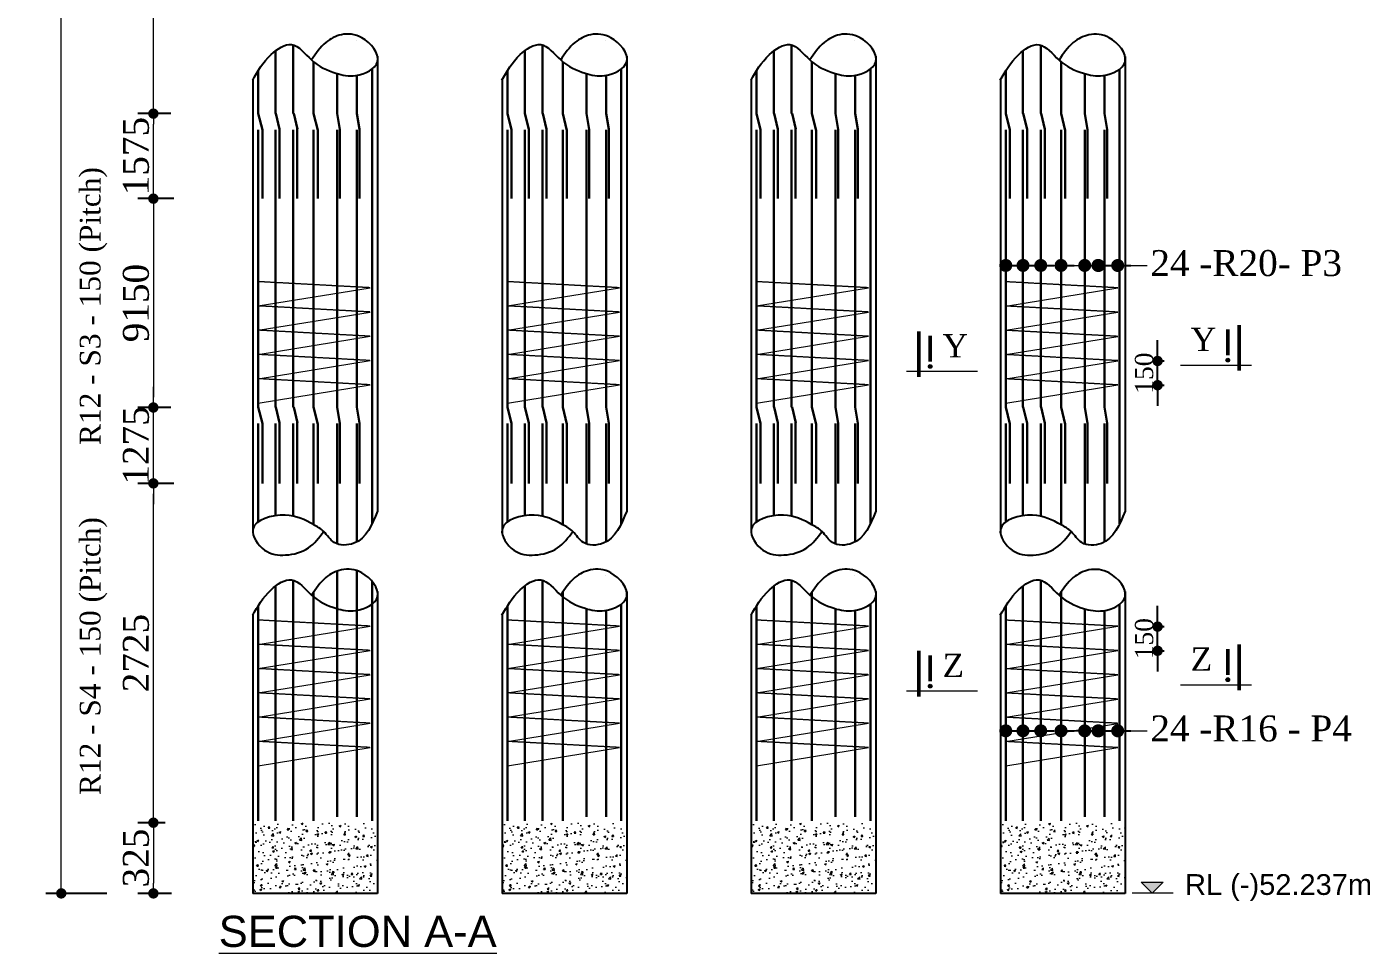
# Model space of a CAD drawing. Header units: millimetres. Extents: x -452357 to 35267, y 81803 to 461763.
# Drawn here: x -189205 to -176266, y 271038 to 279962 of the extents above; entities that cross this region are included whole.
import ezdxf

# ---------------------------------------------------------------- set-up
doc = ezdxf.new("R2010")
doc.units = ezdxf.units.MM
doc.header["$PDMODE"] = 2
doc.linetypes.add('DASHEDX2', pattern=[38.1, 25.4, -12.7])
doc.layers.get('Defpoints').update_dxf_attribs({"lineweight": 13})
for name, color, linetype, lineweight in [('Binder', 136, 'Continuous', 15), ('dim', 96, 'Continuous', 25), ('Dimision', 96, 'Continuous', 18), ('hatch', 65, 'Continuous', 15), ('Reinf.', 12, 'Continuous', 30), ('Text', 7, 'Continuous', 15)]:
    doc.layers.add(name, color=color, linetype=linetype, lineweight=lineweight)
doc.layers.add('Pire Line', color=11, linetype='Continuous')
doc.styles.add('ROMANS', font='arial.ttf', dxfattribs={"height": 200})
doc.styles.get("Standard").update_dxf_attribs({"font": 'times.ttf'})
doc.dimstyles.new('ISO-25', dxfattribs={"dimtxt": 175, "dimasz": 100, "dimexe": 65, "dimexo": 115.625, "dimgap": 40, "dimtad": 1, "dimtoh": 1, "dimdec": 0, "dimtxsty": 'Standard', "dimblk": 'DOT', "dimcen": 300, "dimclrd": 256, "dimclre": 256, "dimclrt": 256, "dimadec": 0, "dimazin": 0, "dimtfac": 1, "dimtdec": 0, "dimtix": 1, "dimtmove": 0, "dimatfit": 3, "dimldrblk": 'DOT', "dimfxl": 75, "dimlwd": -1, "dimarcsym": 0})

# ---------------------------------------------------------------- blocks, each defined once
blk = doc.blocks.new('_Dot')
at = {"color": 0, "linetype": 'ByBlock', "lineweight": -2}
blk.add_line((-0.5, 0), (-1, 0), dxfattribs=at)
at = {"color": 0, "linetype": 'ByBlock', "const_width": 0.5}
blk.add_lwpolyline([(-0.25, 0, 1), (0.25, 0, 1)], format="xyb", close=True, dxfattribs=at)
blk = doc.blocks.new('*D361')
at = {"layer": 'Defpoints', "color": 0, "ltscale": 3, "transparency": 16777216}
for p in [(-187986, 282753), (-187673, 282753), (-187703, 279126)]:
    blk.add_point(p, dxfattribs=at)
at = {"layer": 'Dimision', "color": 1, "lineweight": -2, "ltscale": 3, "transparency": 16777216}
for p, q in [((-187788, 282753), (-188136, 282753)), ((-187819, 279126), (-188136, 279126))]:
    blk.add_line(p, q, dxfattribs=at)
at = {"layer": 'Dimision', "ltscale": 3, "transparency": 16777216}
blk.add_line((-187986, 279226), (-187986, 282653), dxfattribs=at)
at = {"layer": 'Dimision', "ltscale": 3, "transparency": 16777216, "xscale": 100, "yscale": 100, "zscale": 100}
for p, rotation in [((-187986, 282753), 90), ((-187986, 279126), 270)]:
    blk.add_blockref('_Dot', p, dxfattribs=dict(at, rotation=rotation))
at = {"layer": 'Dimision', "ltscale": 3, "transparency": 16777216, "insert": (-188153, 280940), "char_height": 250, "attachment_point": 5, "rotation": 90}
blk.add_mtext('8850', dxfattribs=at)
blk = doc.blocks.new('*D347')
at = {"layer": 'Defpoints', "color": 0, "ltscale": 3, "transparency": 16777216}
for p in [(-187757, 272295), (-187986, 271614), (-187696, 271614)]:
    blk.add_point(p, dxfattribs=at)
at = {"layer": 'Dimision', "color": 1, "lineweight": -2, "ltscale": 3, "transparency": 16777216}
for p, q in [((-187872, 272295), (-188136, 272295)), ((-187812, 271614), (-188136, 271614))]:
    blk.add_line(p, q, dxfattribs=at)
at = {"layer": 'Dimision', "ltscale": 3, "transparency": 16777216}
blk.add_line((-187986, 272195), (-187986, 271714), dxfattribs=at)
at = {"layer": 'Dimision', "ltscale": 3, "transparency": 16777216, "xscale": 100, "yscale": 100, "zscale": 100}
for p, rotation in [((-187986, 272295), 90), ((-187986, 271614), 270)]:
    blk.add_blockref('_Dot', p, dxfattribs=dict(at, rotation=rotation))
at = {"layer": 'Dimision', "ltscale": 3, "transparency": 16777216, "insert": (-188153, 271954), "char_height": 250, "attachment_point": 5, "rotation": 90}
blk.add_mtext('325', dxfattribs=at)
blk = doc.blocks.new('*D348')
at = {"layer": 'Defpoints', "color": 0, "ltscale": 3, "transparency": 16777216}
for p in [(-188873, 301289), (-188486, 301289), (-188319, 271614)]:
    blk.add_point(p, dxfattribs=at)
at = {"layer": 'Dimision', "color": 1, "lineweight": -2, "ltscale": 3, "transparency": 16777216}
for p, q in [((-188602, 301289), (-189023, 301289)), ((-188435, 271614), (-189023, 271614))]:
    blk.add_line(p, q, dxfattribs=at)
at = {"layer": 'Dimision', "ltscale": 3, "transparency": 16777216}
blk.add_line((-188873, 271714), (-188873, 301189), dxfattribs=at)
at = {"layer": 'Dimision', "ltscale": 3, "transparency": 16777216, "xscale": 100, "yscale": 100, "zscale": 100}
for p, rotation in [((-188873, 301289), 90), ((-188873, 271614), 270)]:
    blk.add_blockref('_Dot', p, dxfattribs=dict(at, rotation=rotation))
at = {"layer": 'Dimision', "ltscale": 3, "transparency": 16777216, "insert": (-189040, 286451), "char_height": 250, "attachment_point": 5, "rotation": 90}
blk.add_mtext('56450', dxfattribs=at)
blk = doc.blocks.new('*D349')
at = {"layer": 'Defpoints', "color": 0, "ltscale": 3, "transparency": 16777216}
for p in [(-187986, 279126), (-187703, 279126), (-187673, 278307)]:
    blk.add_point(p, dxfattribs=at)
at = {"layer": 'Dimision', "color": 1, "lineweight": -2, "ltscale": 3, "transparency": 16777216}
for p, q in [((-187819, 279126), (-188136, 279126)), ((-187788, 278307), (-188136, 278307))]:
    blk.add_line(p, q, dxfattribs=at)
at = {"layer": 'Dimision', "ltscale": 3, "transparency": 16777216}
blk.add_line((-187986, 278407), (-187986, 279026), dxfattribs=at)
at = {"layer": 'Dimision', "ltscale": 3, "transparency": 16777216, "xscale": 100, "yscale": 100, "zscale": 100}
for p, rotation in [((-187986, 279126), 90), ((-187986, 278307), 270)]:
    blk.add_blockref('_Dot', p, dxfattribs=dict(at, rotation=rotation))
at = {"layer": 'Dimision', "ltscale": 3, "transparency": 16777216, "insert": (-188153, 278717), "char_height": 250, "attachment_point": 5, "rotation": 90}
blk.add_mtext('1575', dxfattribs=at)
blk = doc.blocks.new('*D364')
at = {"layer": 'Defpoints', "color": 0, "ltscale": 3, "transparency": 16777216}
for p in [(-187703, 278307), (-187986, 276295), (-187703, 276295)]:
    blk.add_point(p, dxfattribs=at)
at = {"layer": 'Dimision', "color": 1, "lineweight": -2, "ltscale": 3, "transparency": 16777216}
for p, q in [((-187819, 278307), (-188136, 278307)), ((-187819, 276295), (-188136, 276295))]:
    blk.add_line(p, q, dxfattribs=at)
at = {"layer": 'Dimision', "ltscale": 3, "transparency": 16777216}
blk.add_line((-187986, 278207), (-187986, 276395), dxfattribs=at)
at = {"layer": 'Dimision', "ltscale": 3, "transparency": 16777216, "xscale": 100, "yscale": 100, "zscale": 100}
for p, rotation in [((-187986, 278307), 90), ((-187986, 276295), 270)]:
    blk.add_blockref('_Dot', p, dxfattribs=dict(at, rotation=rotation))
at = {"layer": 'Dimision', "ltscale": 3, "transparency": 16777216, "insert": (-188153, 277301), "char_height": 250, "attachment_point": 5, "rotation": 90}
blk.add_mtext('9150', dxfattribs=at)
blk = doc.blocks.new('*D391')
at = {"layer": 'Defpoints', "color": 0, "ltscale": 3, "transparency": 16777216}
for p in [(-187986, 276295), (-187703, 276295), (-187673, 275564)]:
    blk.add_point(p, dxfattribs=at)
at = {"layer": 'Dimision', "ltscale": 3, "transparency": 16777216}
for p, q in [((-187986, 276395), (-187986, 276495)), ((-187986, 275564), (-187986, 276295)), ((-187986, 275464), (-187986, 275364))]:
    blk.add_line(p, q, dxfattribs=at)
at = {"layer": 'Dimision', "color": 1, "lineweight": -2, "ltscale": 3, "transparency": 16777216}
for p, q in [((-187819, 276295), (-188136, 276295)), ((-187788, 275564), (-188136, 275564))]:
    blk.add_line(p, q, dxfattribs=at)
at = {"layer": 'Dimision', "ltscale": 3, "transparency": 16777216, "xscale": 100, "yscale": 100, "zscale": 100}
for p, rotation in [((-187986, 276295), 270), ((-187986, 275564), 90)]:
    blk.add_blockref('_Dot', p, dxfattribs=dict(at, rotation=rotation))
at = {"layer": 'Dimision', "ltscale": 3, "transparency": 16777216, "insert": (-188153, 275929), "char_height": 250, "attachment_point": 5, "rotation": 90}
blk.add_mtext('1275', dxfattribs=at)
blk = doc.blocks.new('*D392')
at = {"layer": 'Defpoints', "color": 0, "ltscale": 3, "transparency": 16777216}
for p in [(-187986, 275564), (-187703, 275564), (-187757, 272295)]:
    blk.add_point(p, dxfattribs=at)
at = {"layer": 'Dimision', "color": 1, "lineweight": -2, "ltscale": 3, "transparency": 16777216}
for p, q in [((-187819, 275564), (-188136, 275564)), ((-187872, 272295), (-188136, 272295))]:
    blk.add_line(p, q, dxfattribs=at)
at = {"layer": 'Dimision', "ltscale": 3, "transparency": 16777216}
blk.add_line((-187986, 272395), (-187986, 275464), dxfattribs=at)
at = {"layer": 'Dimision', "ltscale": 3, "transparency": 16777216, "xscale": 100, "yscale": 100, "zscale": 100}
for p, rotation in [((-187986, 275564), 90), ((-187986, 272295), 270)]:
    blk.add_blockref('_Dot', p, dxfattribs=dict(at, rotation=rotation))
at = {"layer": 'Dimision', "ltscale": 3, "transparency": 16777216, "insert": (-188153, 273929), "char_height": 250, "attachment_point": 5, "rotation": 90}
blk.add_mtext('2725', dxfattribs=at)
blk = doc.blocks.new('*D335')
at = {"layer": 'Defpoints', "color": 0, "ltscale": 3, "transparency": 16777216}
for p in [(-178722, 276743), (-178313, 276743), (-178736, 276510)]:
    blk.add_point(p, dxfattribs=at)
at = {"layer": 'Pire Line', "linetype": 'Continuous', "ltscale": 3, "transparency": 16777216}
for p, q in [((-178313, 276843), (-178313, 276943)), ((-178313, 276510), (-178313, 276743)), ((-178313, 276410), (-178313, 276310))]:
    blk.add_line(p, q, dxfattribs=at)
at = {"layer": 'Pire Line', "linetype": 'Continuous', "lineweight": -2, "ltscale": 3, "transparency": 16777216}
for p, q in [((-178348, 276743), (-178248, 276743)), ((-178348, 276510), (-178248, 276510))]:
    blk.add_line(p, q, dxfattribs=at)
at = {"layer": 'Pire Line', "ltscale": 3, "transparency": 16777216, "xscale": 100, "yscale": 100, "zscale": 100}
for p, rotation in [((-178313, 276743), 270), ((-178313, 276510), 90)]:
    blk.add_blockref('_Dot', p, dxfattribs=dict(at, rotation=rotation))
at = {"layer": 'Pire Line', "ltscale": 3, "transparency": 16777216, "insert": (-178442, 276626), "char_height": 175, "attachment_point": 5, "rotation": 90}
blk.add_mtext('150', dxfattribs=at)
blk = doc.blocks.new('*D336')
at = {"layer": 'Defpoints', "color": 0, "ltscale": 3, "transparency": 16777216}
for p in [(-178722, 274184), (-178313, 274184), (-178736, 273951)]:
    blk.add_point(p, dxfattribs=at)
at = {"layer": 'Pire Line', "linetype": 'Continuous', "ltscale": 3, "transparency": 16777216}
for p, q in [((-178313, 274284), (-178313, 274384)), ((-178313, 273951), (-178313, 274184)), ((-178313, 273851), (-178313, 273751))]:
    blk.add_line(p, q, dxfattribs=at)
at = {"layer": 'Pire Line', "linetype": 'Continuous', "lineweight": -2, "ltscale": 3, "transparency": 16777216}
for p, q in [((-178348, 274184), (-178248, 274184)), ((-178348, 273951), (-178248, 273951))]:
    blk.add_line(p, q, dxfattribs=at)
at = {"layer": 'Pire Line', "ltscale": 3, "transparency": 16777216, "xscale": 100, "yscale": 100, "zscale": 100}
for p, rotation in [((-178313, 274184), 270), ((-178313, 273951), 90)]:
    blk.add_blockref('_Dot', p, dxfattribs=dict(at, rotation=rotation))
at = {"layer": 'Pire Line', "ltscale": 3, "transparency": 16777216, "insert": (-178442, 274068), "char_height": 175, "attachment_point": 5, "rotation": 90}
blk.add_mtext('150', dxfattribs=at)

msp = doc.modelspace()

# ---------------------------------------------------------------- hatches: boundary and pattern name
at = {"layer": 'Dimision', "ltscale": 5}
msp.add_hatch(color=256, dxfattribs=at).paths.add_polyline_path([(-178470.8, 271722), (-178258.6, 271722), (-178364.7, 271615.9)])
at = {"layer": 'hatch', "ltscale": 30}
h = msp.add_hatch(dxfattribs=at)
h.set_pattern_fill('AR-CONC', color=256, style=0)
h.set_pattern_definition([(50, (115809.95, 178277.96), (182.18467, -15.939086), [19.05, -209.55]), (355, (115809.95, 178277.96), (-35.24283, 191.05664), [15.24, -167.64]), (100.451, (115825.13, 178276.63), (146.9425, 175.11669), [16.19, -178.09]), (46.1842, (115809.95, 178328.76), (271.07904, -42.04233), [28.575, -314.325]), (96.6356, (115832.54, 178325.26), (237.40423, 247.42556), [24.285, -267.135]), (351.184, (115809.95, 178328.76), (237.4046, 247.42512), [22.86, -251.46]), (21, (115835.35, 178316.06), (151.61488, -102.26552), [19.05, -209.55]), (326, (115835.35, 178316.06), (61.80203, 184.18797), [15.24, -167.64]), (71.4514, (115847.99, 178307.54), (213.41649, 81.92286), [16.19, -178.09]), (37.5, (115809.95, 178277.96), (3.088603, 84.555039), [0, -165.608, 0, -170.18, 0, -168.275]), (7.5, (115809.95, 178277.96), (66.819663, 100.180575), [0, -97.028, 0, -161.798, 0, -64.135]), (327.5, (115753.31, 178277.96), (135.590595, -5.728744), [0, -63.5, 0, -198.12, 0, -262.89]), (317.5, (115727.91, 178277.96), (148.12918, 25.42649), [0, -82.55, 0, -131.572, 0, -186.69])])
h.paths.add_polyline_path([(-185826.7, 272294.7), (-187026.7, 272294.7), (-187026.7, 271613.9), (-185826.7, 271613.9)])
h = msp.add_hatch(dxfattribs=at)
h.set_pattern_fill('AR-CONC', color=256, style=0)
h.set_pattern_definition([(50, (118209.9, 178277.84), (182.18467, -15.939086), [19.05, -209.55]), (355, (118209.9, 178277.84), (-35.24283, 191.05664), [15.24, -167.64]), (100.451, (118225.08, 178276.51), (146.9425, 175.11669), [16.19, -178.09]), (46.1842, (118209.9, 178328.64), (271.07904, -42.04233), [28.575, -314.325]), (96.6356, (118232.49, 178325.14), (237.40423, 247.42556), [24.285, -267.135]), (351.184, (118209.9, 178328.64), (237.4046, 247.42512), [22.86, -251.46]), (21, (118235.3, 178315.94), (151.61488, -102.26552), [19.05, -209.55]), (326, (118235.3, 178315.94), (61.80203, 184.18797), [15.24, -167.64]), (71.4514, (118247.93, 178307.42), (213.41649, 81.92286), [16.19, -178.09]), (37.5, (118209.896, 178277.84), (3.088603, 84.555039), [0, -165.608, 0, -170.18, 0, -168.275]), (7.5, (118209.9, 178277.84), (66.819663, 100.180575), [0, -97.028, 0, -161.798, 0, -64.135]), (327.5, (118153.254, 178277.84), (135.590595, -5.728744), [0, -63.5, 0, -198.12, 0, -262.89]), (317.5, (118127.85, 178277.84), (148.12918, 25.42649), [0, -82.55, 0, -131.572, 0, -186.69])])
h.paths.add_polyline_path([(-183426.8, 272294.5), (-184626.8, 272294.5), (-184626.8, 271613.8), (-183426.8, 271613.8)])
h = msp.add_hatch(dxfattribs=at)
h.set_pattern_fill('AR-CONC', color=256, style=0)
h.set_pattern_definition([(50, (120609.9, 178277.84), (182.18467, -15.939086), [19.05, -209.55]), (355, (120609.9, 178277.84), (-35.24283, 191.05664), [15.24, -167.64]), (100.451, (120625.08, 178276.51), (146.9425, 175.11669), [16.19, -178.09]), (46.1842, (120609.9, 178328.64), (271.07904, -42.04233), [28.575, -314.325]), (96.6356, (120632.49, 178325.14), (237.40423, 247.42556), [24.285, -267.135]), (351.184, (120609.9, 178328.64), (237.4046, 247.42512), [22.86, -251.46]), (21, (120635.3, 178315.94), (151.61488, -102.26552), [19.05, -209.55]), (326, (120635.3, 178315.94), (61.80203, 184.18797), [15.24, -167.64]), (71.4514, (120647.93, 178307.42), (213.41649, 81.92286), [16.19, -178.09]), (37.5, (120609.896, 178277.84), (3.088603, 84.555039), [0, -165.608, 0, -170.18, 0, -168.275]), (7.5, (120609.9, 178277.84), (66.819663, 100.180575), [0, -97.028, 0, -161.798, 0, -64.135]), (327.5, (120553.254, 178277.84), (135.590595, -5.728744), [0, -63.5, 0, -198.12, 0, -262.89]), (317.5, (120527.85, 178277.84), (148.12918, 25.42649), [0, -82.55, 0, -131.572, 0, -186.69])])
h.paths.add_polyline_path([(-181026.8, 272294.5), (-182226.8, 272294.5), (-182226.8, 271613.8), (-181026.8, 271613.8)])
h = msp.add_hatch(dxfattribs=at)
h.set_pattern_fill('AR-CONC', color=256, style=0)
h.set_pattern_definition([(50, (123009.95, 178276.88), (182.18467, -15.939086), [19.05, -209.55]), (355, (123009.95, 178276.88), (-35.24283, 191.05664), [15.24, -167.64]), (100.451, (123025.13, 178275.55), (146.9425, 175.11669), [16.19, -178.09]), (46.1842, (123009.95, 178327.68), (271.07904, -42.04233), [28.575, -314.325]), (96.6356, (123032.54, 178324.17), (237.40423, 247.42556), [24.285, -267.135]), (351.184, (123009.95, 178327.68), (237.4046, 247.42512), [22.86, -251.46]), (21, (123035.35, 178314.98), (151.61488, -102.26552), [19.05, -209.55]), (326, (123035.35, 178314.98), (61.80203, 184.18797), [15.24, -167.64]), (71.4514, (123047.99, 178306.45), (213.41649, 81.92286), [16.19, -178.09]), (37.5, (123009.95, 178276.88), (3.088603, 84.555039), [0, -165.608, 0, -170.18, 0, -168.275]), (7.5, (123009.95, 178276.88), (66.819663, 100.180575), [0, -97.028, 0, -161.798, 0, -64.135]), (327.5, (122953.31, 178276.88), (135.590595, -5.728744), [0, -63.5, 0, -198.12, 0, -262.89]), (317.5, (122927.91, 178276.88), (148.12918, 25.42649), [0, -82.55, 0, -131.572, 0, -186.69])])
h.paths.add_polyline_path([(-178626.7, 272293.6), (-179826.7, 272293.6), (-179826.7, 271612.8), (-178626.7, 271612.8)])
at = {"layer": 'Text'}
for points in [[(-177637.1, 276769.9, -1), (-177637.1, 276734, -1)], [(-180503.1, 276708.5, 1), (-180503.1, 276672.7, 1)], [(-177637.1, 273690.6, -1), (-177637.1, 273654.8, -1)], [(-180503.1, 273629.3, 1), (-180503.1, 273593.4, 1)]]:
    msp.add_hatch(color=256, dxfattribs=at).paths.add_polyline_path(points)

# ---------------------------------------------------------------- linework, layer by layer
at = {"layer": 'Binder', "linetype": 'DASHEDX2', "ltscale": 0.007}
for p, q in [((-185896.3, 277448.6), (-186975.2, 277507.2)), ((-183496.4, 277448.4), (-184575.2, 277507.1)), ((-181096.4, 277448.4), (-182175.2, 277507.1)), ((-178696.3, 277447.5), (-179775.2, 277506.1)), ((-185896.3, 277214.8), (-186975.2, 277273.4)), ((-183496.4, 277214.6), (-184575.2, 277273.3)), ((-181096.4, 277214.6), (-182175.2, 277273.3)), ((-178696.3, 277213.7), (-179775.2, 277272.3)), ((-185896.3, 276980.9), (-186975.2, 277039.6)), ((-183496.4, 276980.8), (-184575.2, 277039.5)), ((-181096.4, 276980.8), (-182175.2, 277039.5)), ((-178696.3, 276979.9), (-179775.2, 277038.5)), ((-185896.3, 276747.1), (-186975.2, 276805.8)), ((-183496.4, 276747), (-184575.2, 276805.7)), ((-181096.4, 276747), (-182175.2, 276805.7)), ((-178696.3, 276746.1), (-179775.2, 276804.7)), ((-185896.3, 276513.3), (-186975.2, 276572)), ((-183496.4, 276513.2), (-184575.2, 276571.9)), ((-181096.4, 276513.2), (-182175.2, 276571.9)), ((-178696.3, 276512.2), (-179775.2, 276570.9)), ((-185896.3, 274188.4), (-186975.2, 274247)), ((-183496.4, 274188.3), (-184575.2, 274246.9)), ((-181096.4, 274188.3), (-182175.2, 274246.9)), ((-178696.3, 274187.3), (-179775.2, 274246)), ((-185896.3, 273954.6), (-186975.2, 274013.2)), ((-183496.4, 273954.4), (-184575.2, 274013.1)), ((-181096.4, 273954.4), (-182175.2, 274013.1)), ((-178696.3, 273953.5), (-179775.2, 274012.2)), ((-185896.3, 273720.8), (-186975.2, 273779.4)), ((-183496.4, 273720.6), (-184575.2, 273779.3)), ((-181096.4, 273720.6), (-182175.2, 273779.3)), ((-178696.3, 273719.7), (-179775.2, 273778.3)), ((-185896.3, 273487), (-186975.2, 273545.6)), ((-183496.4, 273486.8), (-184575.2, 273545.5)), ((-181096.4, 273486.8), (-182175.2, 273545.5)), ((-178696.3, 273485.9), (-179775.2, 273544.5)), ((-185896.3, 273253.1), (-186975.2, 273311.8)), ((-183496.4, 273253), (-184575.2, 273311.7)), ((-181096.4, 273253), (-182175.2, 273311.7)), ((-178696.3, 273252.1), (-179775.2, 273310.7)), ((-185896.3, 273019.3), (-186975.2, 273078)), ((-183496.4, 273019.2), (-184575.2, 273077.9)), ((-181096.4, 273019.2), (-182175.2, 273077.9)), ((-178696.3, 273018.3), (-179775.2, 273076.9))]:
    msp.add_line(p, q, dxfattribs=at)
at = {"layer": 'Binder', "ltscale": 5}
for p, q in [((-186975.2, 277273.4), (-185896.3, 277448.6)), ((-184575.2, 277273.3), (-183496.4, 277448.4)), ((-182175.2, 277273.3), (-181096.4, 277448.4)), ((-179775.2, 277272.3), (-178696.3, 277447.5)), ((-186975.2, 277039.6), (-185896.3, 277214.8)), ((-184575.2, 277039.5), (-183496.4, 277214.6)), ((-182175.2, 277039.5), (-181096.4, 277214.6)), ((-179775.2, 277038.5), (-178696.3, 277213.7)), ((-186975.2, 276805.8), (-185896.3, 276980.9)), ((-184575.2, 276805.7), (-183496.4, 276980.8)), ((-182175.2, 276805.7), (-181096.4, 276980.8)), ((-179775.2, 276804.7), (-178696.3, 276979.9)), ((-186975.2, 276572), (-185896.3, 276747.1)), ((-184575.2, 276571.9), (-183496.4, 276747)), ((-182175.2, 276571.9), (-181096.4, 276747)), ((-179775.2, 276570.9), (-178696.3, 276746.1)), ((-186975.2, 276338.2), (-185896.3, 276513.3)), ((-184575.2, 276338.1), (-183496.4, 276513.2)), ((-182175.2, 276338.1), (-181096.4, 276513.2)), ((-179775.2, 276337.1), (-178696.3, 276512.2)), ((-186975.2, 274013.2), (-185896.3, 274188.4)), ((-184575.2, 274013.1), (-183496.4, 274188.3)), ((-182175.2, 274013.1), (-181096.4, 274188.3)), ((-179775.2, 274012.2), (-178696.3, 274187.3)), ((-186975.2, 273779.4), (-185896.3, 273954.6)), ((-184575.2, 273779.3), (-183496.4, 273954.4)), ((-182175.2, 273779.3), (-181096.4, 273954.4)), ((-179775.2, 273778.3), (-178696.3, 273953.5)), ((-186975.2, 273545.6), (-185896.3, 273720.8)), ((-184575.2, 273545.5), (-183496.4, 273720.6)), ((-182175.2, 273545.5), (-181096.4, 273720.6)), ((-179775.2, 273544.5), (-178696.3, 273719.7)), ((-186975.2, 273311.8), (-185896.3, 273487)), ((-184575.2, 273311.7), (-183496.4, 273486.8)), ((-182175.2, 273311.7), (-181096.4, 273486.8)), ((-179775.2, 273310.7), (-178696.3, 273485.9)), ((-186975.2, 273078), (-185896.3, 273253.1)), ((-184575.2, 273077.9), (-183496.4, 273253)), ((-182175.2, 273077.9), (-181096.4, 273253)), ((-179775.2, 273076.9), (-178696.3, 273252.1)), ((-186975.2, 272844.2), (-185896.3, 273019.3)), ((-184575.2, 272844.1), (-183496.4, 273019.2)), ((-182175.2, 272844.1), (-181096.4, 273019.2)), ((-179775.2, 272843.1), (-178696.3, 273018.3))]:
    msp.add_line(p, q, dxfattribs=at)
at = {"layer": 'dim', "ltscale": 30}
for points in [[(-187028.8, 279449.7), (-186852.4, 279694.5), (-186654.7, 279791.1), (-186462.5, 279643), (-186226.9, 279515.8), (-186036.3, 279493.7), (-185826.7, 279626.6), (-185979.1, 279857.5), (-186174.9, 279886.1), (-186324.6, 279812.2), (-186462.5, 279643)], [(-184628.8, 279449.6), (-184452.4, 279694.3), (-184254.8, 279790.9), (-184062.5, 279642.8), (-183827, 279515.7), (-183636.3, 279493.6), (-183426.8, 279626.5), (-183579.1, 279857.3), (-183775, 279885.9), (-183924.7, 279812), (-184062.5, 279642.8)], [(-182228.8, 279449.6), (-182052.4, 279694.3), (-181854.8, 279790.9), (-181662.5, 279642.8), (-181427, 279515.7), (-181236.3, 279493.6), (-181026.8, 279626.5), (-181179.1, 279857.3), (-181375, 279885.9), (-181524.7, 279812), (-181662.5, 279642.8)], [(-179828.8, 279448.6), (-179652.4, 279693.4), (-179454.7, 279790), (-179262.5, 279641.9), (-179026.9, 279514.7), (-178836.3, 279492.6), (-178626.7, 279625.6), (-178779.1, 279856.4), (-178974.9, 279885), (-179124.6, 279811.1), (-179262.5, 279641.9)], [(-185826.7, 275296.7), (-186054.3, 274986.9), (-186244.2, 274994.3), (-186345.4, 275100.3), (-186442.8, 275166.2), (-186717, 275257.9), (-187026.7, 275120.6), (-186914.6, 274921.9), (-186711.7, 274874.1), (-186492.7, 274942.8), (-186345.4, 275100.3)], [(-183426.8, 275296.6), (-183654.4, 274986.7), (-183844.3, 274994.2), (-183945.4, 275100.1), (-184042.8, 275166), (-184317, 275257.8), (-184626.8, 275120.5), (-184514.6, 274921.7), (-184311.8, 274874), (-184092.7, 274942.7), (-183945.4, 275100.1)], [(-181026.8, 275296.6), (-181254.4, 274986.7), (-181444.3, 274994.2), (-181545.4, 275100.1), (-181642.8, 275166), (-181917, 275257.8), (-182226.8, 275120.5), (-182114.6, 274921.7), (-181911.8, 274874), (-181692.7, 274942.7), (-181545.4, 275100.1)], [(-178626.7, 275295.6), (-178854.3, 274985.8), (-179044.2, 274993.2), (-179145.4, 275099.2), (-179242.8, 275165.1), (-179517, 275256.8), (-179826.7, 275119.5), (-179714.6, 274920.8), (-179511.7, 274873), (-179292.7, 274941.7), (-179145.4, 275099.2)], [(-187028.8, 274294.2), (-186852.4, 274539), (-186654.7, 274635.6), (-186462.5, 274487.5), (-186226.9, 274360.4), (-186036.3, 274338.3), (-185826.7, 274471.2), (-185979.1, 274702), (-186174.9, 274730.6), (-186324.6, 274656.7), (-186462.5, 274487.5)], [(-184628.8, 274294.1), (-184452.4, 274538.9), (-184254.8, 274635.5), (-184062.5, 274487.4), (-183827, 274360.3), (-183636.3, 274338.1), (-183426.8, 274471.1), (-183579.1, 274701.9), (-183775, 274730.5), (-183924.7, 274656.6), (-184062.5, 274487.4)], [(-182228.8, 274294.1), (-182052.4, 274538.9), (-181854.8, 274635.5), (-181662.5, 274487.4), (-181427, 274360.3), (-181236.3, 274338.1), (-181026.8, 274471.1), (-181179.1, 274701.9), (-181375, 274730.5), (-181524.7, 274656.6), (-181662.5, 274487.4)], [(-179828.8, 274293.2), (-179652.4, 274537.9), (-179454.7, 274634.6), (-179262.5, 274486.5), (-179026.9, 274359.3), (-178836.3, 274337.2), (-178626.7, 274470.1), (-178779.1, 274701), (-178974.9, 274729.5), (-179124.6, 274655.6), (-179262.5, 274486.5)]]:
    msp.add_spline(points, degree=3, dxfattribs=at)
at = {"layer": 'Dimision', "ltscale": 5}
for p, q in [((-186031.8, 279834.2), (-186031.8, 279834.2)), ((-186031.8, 279834.2), (-186031.8, 279834.2)), ((-183631.8, 279834.1), (-183631.8, 279834.1)), ((-183631.8, 279834.1), (-183631.8, 279834.1)), ((-181231.8, 279834.1), (-181231.8, 279834.1)), ((-181231.8, 279834.1), (-181231.8, 279834.1)), ((-186031.8, 274678.7), (-186031.8, 274678.7)), ((-186031.8, 274678.7), (-186031.8, 274678.7)), ((-183631.8, 274678.6), (-183631.8, 274678.6)), ((-183631.8, 274678.6), (-183631.8, 274678.6)), ((-181231.8, 274678.6), (-181231.8, 274678.6)), ((-181231.8, 274678.6), (-181231.8, 274678.6)), ((-178161.5, 271615.9), (-178558.4, 271615.9))]:
    msp.add_line(p, q, dxfattribs=at)
msp.add_lwpolyline([(-178470.8, 271722), (-178258.6, 271722), (-178364.7, 271615.9)], close=True, dxfattribs=at)
at = {"layer": 'Pire Line', "ltscale": 3}
for p, q in [((-185826.7, 279679), (-185826.7, 275296.7)), ((-183426.8, 279678.8), (-183426.8, 275296.6)), ((-181026.8, 279678.8), (-181026.8, 275296.6)), ((-178626.7, 279677.9), (-178626.7, 275295.6)), ((-187026.7, 279453.2), (-187026.7, 275084.8)), ((-184626.8, 279453.1), (-184626.8, 275084.7)), ((-182226.8, 279453.1), (-182226.8, 275084.7)), ((-179826.7, 279452.1), (-179826.7, 275083.7)), ((-185826.7, 274523.5), (-185826.7, 271613.9)), ((-183426.8, 274523.4), (-183426.8, 271613.8)), ((-181026.8, 274523.4), (-181026.8, 271613.8)), ((-178626.7, 274522.4), (-178626.7, 271612.8)), ((-187026.7, 274297.8), (-187026.7, 271613.9)), ((-184626.8, 274297.7), (-184626.8, 271613.8)), ((-182226.8, 274297.7), (-182226.8, 271613.8)), ((-179826.7, 274296.7), (-179826.7, 271612.8)), ((-185826.7, 271613.9), (-187026.7, 271613.9)), ((-183426.8, 271613.8), (-184626.8, 271613.8)), ((-181026.8, 271613.8), (-182226.8, 271613.8)), ((-178626.7, 271612.8), (-179826.7, 271612.8))]:
    msp.add_line(p, q, dxfattribs=at)
at = {"layer": 'Reinf.', "ltscale": 5}
for p, q in [((-186443.1, 279128.9), (-186443.1, 279626.3)), ((-184043.1, 279128.8), (-184043.1, 279626.2)), ((-181643.1, 279128.8), (-181643.1, 279626.2)), ((-179243.1, 279127.8), (-179243.1, 279625.2)), ((-186975.2, 279128.9), (-186936.3, 278970.3)), ((-186806.9, 279128.9), (-186770.6, 278976.9)), ((-186633.9, 279128.9), (-186597.6, 278976.9)), ((-186443.1, 279128.9), (-186402.2, 278965.2)), ((-186215.2, 279128.9), (-186188.8, 278972.2)), ((-186025.7, 279128.9), (-185999.4, 278975.4)), ((-184575.2, 279128.8), (-184536.4, 278970.2)), ((-184406.9, 279128.8), (-184370.6, 278976.8)), ((-184233.9, 279128.8), (-184197.6, 278976.8)), ((-184043.1, 279128.8), (-184002.3, 278965.1)), ((-183815.2, 279128.8), (-183788.8, 278972)), ((-183625.8, 279128.8), (-183599.4, 278975.3)), ((-182175.2, 279128.8), (-182136.4, 278970.2)), ((-182006.9, 279128.8), (-181970.6, 278976.8)), ((-181833.9, 279128.8), (-181797.6, 278976.8)), ((-181643.1, 279128.8), (-181602.3, 278965.1)), ((-181415.2, 279128.8), (-181388.8, 278972)), ((-181225.8, 279128.8), (-181199.4, 278975.3)), ((-179775.2, 279127.8), (-179736.3, 278969.3)), ((-179606.9, 279127.8), (-179570.6, 278975.9)), ((-179433.9, 279127.8), (-179397.6, 278975.9)), ((-179243.1, 279127.8), (-179202.2, 278964.1)), ((-179015.2, 279127.8), (-178988.8, 278971.1)), ((-178825.7, 279127.8), (-178799.4, 278974.3)), ((-186936.3, 278307.4), (-186936.3, 278970.3)), ((-186770.6, 278307.4), (-186770.6, 278976.9)), ((-186599.6, 278307.4), (-186599.6, 278982.1)), ((-186443.1, 276298.1), (-186443.1, 278970.3)), ((-186402.2, 278307.4), (-186402.2, 278965.2)), ((-186188.8, 278307.4), (-186188.8, 278972.2)), ((-185999.4, 278307.4), (-185999.4, 278975.4)), ((-184536.4, 278307.4), (-184536.4, 278970.2)), ((-184370.6, 278307.4), (-184370.6, 278976.8)), ((-184199.6, 278307.4), (-184199.6, 278982)), ((-184043.1, 276298), (-184043.1, 278970.2)), ((-184002.3, 278307.4), (-184002.3, 278965.1)), ((-183788.8, 278307.4), (-183788.8, 278972)), ((-183599.4, 278307.4), (-183599.4, 278975.3)), ((-182136.4, 278307.4), (-182136.4, 278970.2)), ((-181970.6, 278307.4), (-181970.6, 278976.8)), ((-181799.6, 278307.4), (-181799.6, 278982)), ((-181643.1, 276298), (-181643.1, 278970.2)), ((-181602.3, 278307.4), (-181602.3, 278965.1)), ((-181388.8, 278307.4), (-181388.8, 278972)), ((-181199.4, 278307.4), (-181199.4, 278975.3)), ((-179736.3, 278307.4), (-179736.3, 278969.3)), ((-179570.6, 278307.4), (-179570.6, 278975.9)), ((-179399.6, 278307.4), (-179399.6, 278981)), ((-179243.1, 276297), (-179243.1, 278969.3)), ((-179202.2, 278307.4), (-179202.2, 278964.1)), ((-178988.8, 278307.4), (-178988.8, 278971.1)), ((-178799.4, 278307.4), (-178799.4, 278974.3)), ((-186975.2, 276298.1), (-186936.3, 276139.5)), ((-186806.9, 276298.1), (-186770.6, 276146.1)), ((-186633.9, 276298.1), (-186597.6, 276146.1)), ((-186443.1, 276298.1), (-186402.2, 276134.3)), ((-186215.2, 276298.1), (-186188.8, 276141.3)), ((-186025.7, 276298.1), (-185999.4, 276144.6)), ((-184575.2, 276298), (-184536.4, 276139.4)), ((-184406.9, 276298), (-184370.6, 276146)), ((-184233.9, 276298), (-184197.6, 276146)), ((-184043.1, 276298), (-184002.3, 276134.2)), ((-183815.2, 276298), (-183788.8, 276141.2)), ((-183625.8, 276298), (-183599.4, 276144.4)), ((-182175.2, 276298), (-182136.4, 276139.4)), ((-182006.9, 276298), (-181970.6, 276146)), ((-181833.9, 276298), (-181797.6, 276146)), ((-181643.1, 276298), (-181602.3, 276134.2)), ((-181415.2, 276298), (-181388.8, 276141.2)), ((-181225.8, 276298), (-181199.4, 276144.4)), ((-179775.2, 276297), (-179736.3, 276138.4)), ((-179606.9, 276297), (-179570.6, 276145)), ((-179433.9, 276297), (-179397.6, 276145)), ((-179243.1, 276297), (-179202.2, 276133.3)), ((-179015.2, 276297), (-178988.8, 276140.2)), ((-178825.7, 276297), (-178799.4, 276143.5)), ((-186936.3, 275563.6), (-186936.3, 276139.5)), ((-186770.6, 275563.6), (-186770.6, 276146.1)), ((-186599.6, 275563.6), (-186599.6, 276151.3)), ((-186443.1, 275166.3), (-186443.1, 276139.5)), ((-186402.2, 275563.6), (-186402.2, 276134.3)), ((-186188.8, 275563.6), (-186188.8, 276141.3)), ((-185999.4, 275563.6), (-185999.4, 276144.6)), ((-184536.4, 275563.6), (-184536.4, 276139.4)), ((-184370.6, 275563.6), (-184370.6, 276146)), ((-184199.6, 275563.6), (-184199.6, 276151.1)), ((-184043.1, 275166.2), (-184043.1, 276139.5)), ((-184002.3, 275563.6), (-184002.3, 276134.2)), ((-183788.8, 275563.6), (-183788.8, 276141.2)), ((-183599.4, 275563.6), (-183599.4, 276144.4)), ((-182136.4, 275563.6), (-182136.4, 276139.4)), ((-181970.6, 275563.6), (-181970.6, 276146)), ((-181799.6, 275563.6), (-181799.6, 276151.1)), ((-181643.1, 275166.2), (-181643.1, 276139.5)), ((-181602.3, 275563.6), (-181602.3, 276134.2)), ((-181388.8, 275563.6), (-181388.8, 276141.2)), ((-181199.4, 275563.6), (-181199.4, 276144.4)), ((-179736.3, 275563.6), (-179736.3, 276138.4)), ((-179570.6, 275563.6), (-179570.6, 276145)), ((-179399.6, 275563.6), (-179399.6, 276150.2)), ((-179243.1, 275165.2), (-179243.1, 276139.5)), ((-179202.2, 275563.6), (-179202.2, 276133.3)), ((-178988.8, 275563.6), (-178988.8, 276140.2)), ((-178799.4, 275563.6), (-178799.4, 276143.5)), ((-186443.1, 272314.4), (-186443.1, 274516.6)), ((-184043.1, 272314.3), (-184043.1, 274516.5)), ((-181643.1, 272314.3), (-181643.1, 274516.5)), ((-179243.1, 272313.4), (-179243.1, 274515.5))]:
    msp.add_line(p, q, dxfattribs=at)
for points in [[(-186638.4, 279128.9), (-186638.4, 279787.6)], [(-184238.5, 279128.8), (-184238.5, 279787.5)], [(-181838.5, 279128.8), (-181838.5, 279787.5)], [(-179438.4, 279127.8), (-179438.4, 279786.5)], [(-186809.4, 279128.9), (-186809.4, 279731.3)], [(-184409.5, 279128.8), (-184409.5, 279731.1)], [(-182009.5, 279128.8), (-182009.5, 279731.1)], [(-179609.4, 279127.8), (-179609.4, 279730.2)], [(-186975.2, 279128.9), (-186975.2, 279540.8)], [(-186215.2, 279128.9), (-186215.2, 279512.2)], [(-186025.7, 279128.9), (-186025.7, 279495.3)], [(-185879.2, 275174.1), (-185879.2, 279555.7)], [(-184575.2, 279128.8), (-184575.2, 279540.7)], [(-183815.2, 279128.8), (-183815.2, 279512.1)], [(-183625.8, 279128.8), (-183625.8, 279495.2)], [(-183479.3, 275174), (-183479.3, 279555.5)], [(-182175.2, 279128.8), (-182175.2, 279540.7)], [(-181415.2, 279128.8), (-181415.2, 279512.1)], [(-181225.8, 279128.8), (-181225.8, 279495.2)], [(-181079.3, 275174), (-181079.3, 279555.5)], [(-179775.2, 279127.8), (-179775.2, 279539.7)], [(-179015.2, 279127.8), (-179015.2, 279511.2)], [(-178825.7, 279127.8), (-178825.7, 279494.2)], [(-178679.2, 275173.1), (-178679.2, 279554.6)], [(-186975.2, 276298.1), (-186975.2, 278970.3)], [(-186809.4, 276298.1), (-186809.4, 278970.3)], [(-186638.4, 276298.1), (-186638.4, 278970.3)], [(-186215.2, 276298.1), (-186215.2, 278970.3)], [(-186025.7, 276298.1), (-186025.7, 278970.3)], [(-184575.2, 276298), (-184575.2, 278970.2)], [(-184409.5, 276298.1), (-184409.5, 278970.2)], [(-184238.5, 276298.1), (-184238.5, 278970.2)], [(-183815.2, 276298), (-183815.2, 278970.2)], [(-183625.8, 276298), (-183625.8, 278970.2)], [(-182175.2, 276298), (-182175.2, 278970.2)], [(-182009.5, 276298.1), (-182009.5, 278970.2)], [(-181838.5, 276298.1), (-181838.5, 278970.2)], [(-181415.2, 276298), (-181415.2, 278970.2)], [(-181225.8, 276298), (-181225.8, 278970.2)], [(-179775.2, 276297), (-179775.2, 278969.3)], [(-179609.4, 276298.1), (-179609.4, 278969.3)], [(-179438.4, 276298.1), (-179438.4, 278969.3)], [(-179015.2, 276297), (-179015.2, 278969.3)], [(-178825.7, 276297), (-178825.7, 278969.3)], [(-186975.2, 275194.5), (-186975.2, 276139.5)], [(-186809.4, 275253.1), (-186809.4, 276139.5)], [(-186638.4, 275248), (-186638.4, 276139.5)], [(-186215.2, 274980.3), (-186215.2, 276139.5)], [(-186025.7, 275000), (-186025.7, 276139.5)], [(-184575.2, 275194.4), (-184575.2, 276139.5)], [(-184409.5, 275253), (-184409.5, 276139.5)], [(-184238.5, 275247.9), (-184238.5, 276139.5)], [(-183815.2, 274980.2), (-183815.2, 276139.5)], [(-183625.8, 274999.9), (-183625.8, 276139.5)], [(-182175.2, 275194.4), (-182175.2, 276139.5)], [(-182009.5, 275253), (-182009.5, 276139.5)], [(-181838.5, 275247.9), (-181838.5, 276139.5)], [(-181415.2, 274980.2), (-181415.2, 276139.5)], [(-181225.8, 274999.9), (-181225.8, 276139.5)], [(-179775.2, 275193.4), (-179775.2, 276139.5)], [(-179609.4, 275252), (-179609.4, 276139.5)], [(-179438.4, 275246.9), (-179438.4, 276139.5)], [(-179015.2, 274979.2), (-179015.2, 276139.5)], [(-178825.7, 274998.9), (-178825.7, 276139.5)], [(-186215.2, 272352.3), (-186215.2, 274719.1)], [(-186025.7, 272352.3), (-186025.7, 274722.6)], [(-186809.4, 272314.4), (-186809.4, 274575.8)], [(-186638.4, 272314.4), (-186638.4, 274632.2)], [(-185879.2, 272314.4), (-185879.2, 274620.2)], [(-184409.5, 272314.3), (-184409.5, 274575.7)], [(-184238.5, 272314.3), (-184238.5, 274632.1)], [(-182009.5, 272314.3), (-182009.5, 274575.7)], [(-181838.5, 272314.3), (-181838.5, 274632.1)], [(-179609.4, 272313.4), (-179609.4, 274574.7)], [(-179438.4, 272313.4), (-179438.4, 274631.1)], [(-186975.2, 272314.4), (-186975.2, 274385.4)], [(-184575.2, 272314.3), (-184575.2, 274385.3)], [(-183815.2, 272352.1), (-183815.2, 274356.7)], [(-183625.8, 272352.1), (-183625.8, 274339.8)], [(-183479.3, 272314.3), (-183479.3, 274400.1)], [(-182175.2, 272314.3), (-182175.2, 274385.3)], [(-181415.2, 272352.1), (-181415.2, 274356.7)], [(-181225.8, 272352.1), (-181225.8, 274339.8)], [(-181079.3, 272314.3), (-181079.3, 274400.1)], [(-179775.2, 272313.4), (-179775.2, 274384.3)], [(-179015.2, 272351.2), (-179015.2, 274355.7)], [(-178825.7, 272351.2), (-178825.7, 274338.8)], [(-178679.2, 272313.4), (-178679.2, 274399.1)]]:
    msp.add_lwpolyline(points, dxfattribs=at)
at = {"layer": 'Text'}
for p, q in [((-180047.8, 276642.5), (-180732, 276642.5)), ((-178092.4, 276703.8), (-177408.2, 276703.8)), ((-180047.8, 273563.2), (-180732, 273563.2)), ((-178092.4, 273624.6), (-177408.2, 273624.6))]:
    msp.add_line(p, q, dxfattribs=at)
at = {"layer": 'Text', "const_width": 35.9}
for points in [[(-180613.4, 276587.6), (-180613.4, 277030)], [(-177637.1, 276797.4), (-177637.1, 277047)], [(-177526.9, 276648.9), (-177526.9, 277091.3)], [(-180503.1, 276736.1), (-180503.1, 276985.6)], [(-180613.4, 273508.3), (-180613.4, 273950.7)], [(-180503.1, 273656.8), (-180503.1, 273906.3)], [(-177637.1, 273718.2), (-177637.1, 273967.7)], [(-177526.9, 273569.7), (-177526.9, 274012.1)]]:
    msp.add_lwpolyline(points, dxfattribs=at)
at = {"layer": 'Text'}
for centre in [(-177637.1, 276752), (-180503.1, 276690.6), (-177637.1, 273672.7), (-180503.1, 273611.3)]:
    msp.add_circle(centre, 17.9, dxfattribs=at)

# ---------------------------------------------------------------- texts
at = {"layer": 'Dimision', "ltscale": 3, "char_height": 200, "attachment_point": 5, "rotation": 90}
for s, insert in [('R12 - S3 - 150 (Pitch)', (-188562.7, 277272.4)), ('R12 - S4 - 150 (Pitch)', (-188562.7, 273900.2))]:
    msp.add_mtext(s, dxfattribs=dict(at, insert=insert))
at = {"layer": 'Text'}
for s, height, p in [('24 -R20- P3', 250, (-178382.8, 277561.3)), ('Y', 224.2, (-177994, 276838.7)), ('Y', 224.2, (-180384.1, 276777.3)), ('Z', 224.2, (-180384.1, 273698)), ('Z', 224.2, (-177994, 273759.4)), ('24 -R16 - P4', 250, (-178382.8, 273078))]:
    msp.add_text(s, height=height, dxfattribs=at).set_placement(p)
at = {"layer": 'Text', "style": 'ROMANS'}
for s, height, p in [('RL (-)52.237m', 200, (-178048.2, 271599.2)), ('%%USECTION A-A', 300, (-187356.6, 271098.3))]:
    msp.add_text(s, height=height, dxfattribs=at).set_placement(p)

# ---------------------------------------------------------------- dimensions: what is measured, and where the dimension line sits
at = {"layer": 'Dimision', "ltscale": 3}
for base, p1, p2, angle, text, picture, middle in [((-188873.3, 301288.6), (-188319.1, 271613.9), (-188485.9, 301288.6), 90, '56450', '*D348', (-189040.5, 286451.2)), ((-187985.8, 282753.5), (-187703.3, 279126.2), (-187672.5, 282753.5), 90, '8850', '*D361', (-188153, 280939.8)), ((-187985.8, 279126.2), (-187672.5, 278307.4), (-187703.3, 279126.2), 90, '1575', '*D349', (-188153.3, 278716.8)), ((-187985.8, 276295.3), (-187703.3, 278307.4), (-187703.3, 276295.3), 270, '9150', '*D364', (-188153.3, 277301.4)), ((-187985.8, 276295.3), (-187672.5, 275563.6), (-187703.3, 276295.3), 90, '1275', '*D391', (-188153.3, 275929.5)), ((-187985.8, 275563.6), (-187756.7, 272294.7), (-187703.3, 275563.6), 90, '2725', '*D392', (-188153.3, 273929.1)), ((-187985.8, 271613.9), (-187756.7, 272294.7), (-187696.2, 271613.9), 90, '325', '*D347', (-188153, 271954.3))]:
    dim = msp.add_linear_dim(base=base, p1=p1, p2=p2, angle=angle, text=text, dimstyle='ISO-25', override={"dimtxt": 250, "dimexe": 150, "dimclre": 1}, dxfattribs=at)
    dim.commit()
    dim.dimension.update_dxf_attribs({"geometry": picture, "text_midpoint": middle})
at = {"layer": 'Pire Line', "ltscale": 3}
for base, p1, p2, picture, middle in [((-178313, 276742.9), (-178736.2, 276510), (-178721.6, 276742.9), '*D335', (-178442.1, 276626.5)), ((-178313, 274184.2), (-178736.2, 273951.3), (-178721.6, 274184.2), '*D336', (-178442.1, 274067.7))]:
    dim = msp.add_linear_dim(base=base, p1=p1, p2=p2, angle=90, text='150', dimstyle='ISO-25', override={"dimfxl": 35, "dimfxlon": 1, "dimarcsym": 2}, dxfattribs=at)
    dim.commit()
    dim.dimension.update_dxf_attribs({"geometry": picture, "text_midpoint": middle})

# ---------------------------------------------------------------- leaders
at = {"layer": 'Dimision', "ltscale": 5}
for points in [[(-179775.2, 277663.3), (-178913.1, 277663.3)], [(-179609.4, 277663.3), (-178974.5, 277663.3)], [(-179438.4, 277663.3), (-178803.5, 277663.3)], [(-179243.1, 277663.3), (-178640.7, 277663.3)], [(-179015.2, 277663.3), (-178412.8, 277663.3)], [(-178887.1, 277663.3), (-178412.8, 277663.3)], [(-178881, 277663.3), (-178412.8, 277663.3)], [(-178697, 277663.3), (-178412.8, 277663.3)], [(-179775.2, 273179.9), (-178913.1, 273179.9)], [(-179609.4, 273179.9), (-178974.5, 273179.9)], [(-179438.4, 273179.9), (-178803.5, 273179.9)], [(-179243.1, 273179.9), (-178640.7, 273179.9)], [(-179015.2, 273179.9), (-178412.8, 273179.9)], [(-178887.1, 273179.9), (-178412.8, 273179.9)], [(-178881, 273179.9), (-178412.8, 273179.9)], [(-178697, 273179.9), (-178412.8, 273179.9)]]:
    msp.add_leader(points, dimstyle='ISO-25', override={"dimasz": 125, "dimtad": 0}, dxfattribs=at)

doc.saveas('drawing.dxf')
